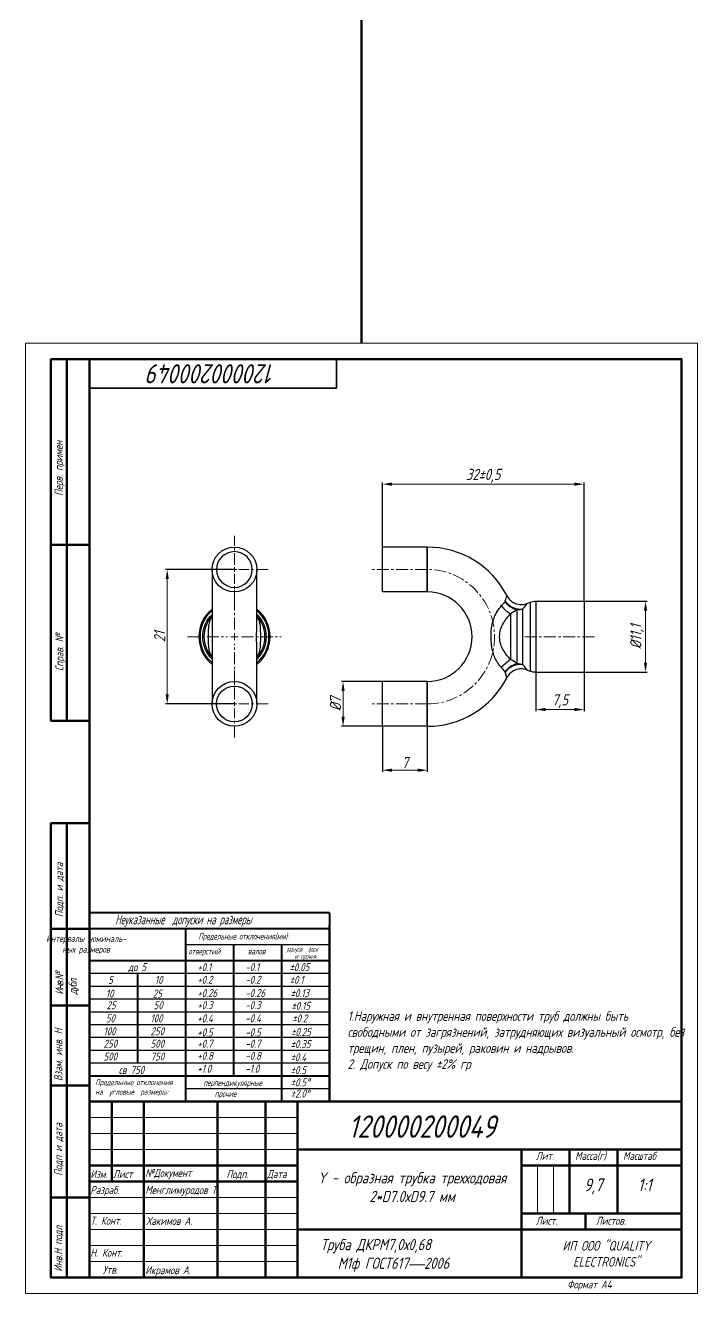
# Model space of a CAD drawing. Header units: millimetres. Extents: x 937859 to 970574, y 987894 to 996517.
# Drawn here: x 945110.8 to 945320.8, y 991224.1 to 991620.4 of the extents above; entities that cross this region are included whole.
import ezdxf

# ---------------------------------------------------------------- set-up
doc = ezdxf.new("R2010")
doc.units = ezdxf.units.MM
doc.header["$LTSCALE"] = 0.5
doc.linetypes.add('CENTER', pattern=[0.6, 0.375, -0.075, 0.075, -0.075])
doc.linetypes.add('K5LT_BASIC', pattern=[0])
doc.layers.add('DIM', color=4, linetype='Continuous')
doc.layers.add('MD_Видимые', color=7, linetype='Continuous', lineweight=25)
doc.layers.add('MD_Видимые тонкие', color=7, linetype='Continuous', lineweight=35)
doc.styles.get("Standard").update_dxf_attribs({"font": 'GOST_A.TTF', "oblique": 15})
doc.dimstyles.new('ГОСТ-1', dxfattribs={"dimtxt": 2.5, "dimasz": 3, "dimexe": 0.5, "dimexo": 0, "dimtad": 1, "dimzin": 0, "dimtxsty": 'Standard', "dimcen": 0.09, "dimadec": 0, "dimazin": 0, "dimtfac": 1, "dimtofl": 0, "dimtmove": 0, "dimatfit": 3, "dimfxl": 1, "dimtolj": 1, "dimtzin": 0, "dimlwd": 5, "dimarcsym": 0})

# ---------------------------------------------------------------- blocks, each defined once
blk = doc.blocks.new('*D420')
at = {"color": 0, "lineweight": -2, "transparency": 16777216}
for p, q in [((945222.29, 991457.35), (945222.29, 991477.52)), ((945285.29, 991440.47), (945285.29, 991477.52))]:
    blk.add_line(p, q, dxfattribs=at)
at = {"color": 0, "lineweight": 5, "transparency": 16777216}
blk.add_line((945225.29, 991477.02), (945282.29, 991477.02), dxfattribs=at)
for points in [[(945225.29, 991477.52), (945225.29, 991476.52), (945222.29, 991477.02)], [(945282.29, 991477.52), (945282.29, 991476.52), (945285.29, 991477.02)]]:
    blk.add_solid(points, dxfattribs=at)
at = {"layer": 'Defpoints', "color": 0, "lineweight": 5, "transparency": 16777216}
for p in [(945285.29, 991477.02), (945222.29, 991457.35), (945285.29, 991440.47)]:
    blk.add_point(p, dxfattribs=at)
at = {"color": 0, "lineweight": 5, "transparency": 16777216, "insert": (945253.79, 991479.66), "char_height": 3.5, "attachment_point": 5}
blk.add_mtext('\\A1;32%%P0,5', dxfattribs=at)
blk = doc.blocks.new('*U323')
at = {"color": 0, "linetype": 'CENTER', "lineweight": 5, "ltscale": 20, "transparency": 16777216}
for p, q in [((0, 1.4), (0, 10.5)), ((-10.5, 0), (-1.4, 0)), ((1.4, 0), (10.5, 0)), ((0, -10.5), (0, -1.4))]:
    blk.add_line(p, q, dxfattribs=at)
at = {"color": 0, "linetype": 'Continuous', "lineweight": 5, "ltscale": 20, "transparency": 16777216}
for p, q in [((-0.7, 0), (0.7, 0)), ((0, -0.7), (0, 0.7))]:
    blk.add_line(p, q, dxfattribs=at)
blk = doc.blocks.new('*U326')
at = {"color": 0, "linetype": 'CENTER', "lineweight": 5, "ltscale": 20, "transparency": 16777216}
for p, q in [((0, 1.4), (0, 10.5)), ((-10.5, 0), (-1.4, 0)), ((1.4, 0), (10.5, 0)), ((0, -10.5), (0, -1.4))]:
    blk.add_line(p, q, dxfattribs=at)
at = {"color": 0, "linetype": 'Continuous', "lineweight": 5, "ltscale": 20, "transparency": 16777216}
for p, q in [((-0.7, 0), (0.7, 0)), ((0, -0.7), (0, 0.7))]:
    blk.add_line(p, q, dxfattribs=at)
blk = doc.blocks.new('*U327')
at = {"color": 0, "linetype": 'CENTER', "lineweight": 5, "ltscale": 20, "transparency": 16777216}
for p, q in [((0, 2.224), (0, 14.62)), ((-14.62, 0), (-2.224, 0)), ((2.224, 0), (14.62, 0)), ((0, -14.62), (0, -2.224))]:
    blk.add_line(p, q, dxfattribs=at)
at = {"color": 0, "linetype": 'Continuous', "lineweight": 5, "ltscale": 20, "transparency": 16777216}
for p, q in [((-1.112, 0), (1.112, 0)), ((0, -1.112), (0, 1.112))]:
    blk.add_line(p, q, dxfattribs=at)
blk = doc.blocks.new('*U328')
at = {"color": 0, "linetype": 'CENTER', "lineweight": 5, "ltscale": 20, "transparency": 16777216}
blk.add_line((-11.02, 0), (11.02, 0), dxfattribs=at)
blk = doc.blocks.new('*D421')
at = {"color": 0, "lineweight": -2, "transparency": 16777216}
for p, q in [((945176.07, 991450.35), (945154.57, 991450.35)), ((945176.07, 991408.35), (945154.57, 991408.35))]:
    blk.add_line(p, q, dxfattribs=at)
at = {"color": 0, "lineweight": 5, "transparency": 16777216}
blk.add_line((945155.07, 991447.35), (945155.07, 991411.35), dxfattribs=at)
for points in [[(945154.57, 991447.35), (945155.57, 991447.35), (945155.07, 991450.35)], [(945154.57, 991411.35), (945155.57, 991411.35), (945155.07, 991408.35)]]:
    blk.add_solid(points, dxfattribs=at)
at = {"layer": 'Defpoints', "color": 0, "lineweight": 5, "transparency": 16777216}
for p in [(945176.07, 991450.35), (945155.07, 991408.35), (945176.07, 991408.35)]:
    blk.add_point(p, dxfattribs=at)
at = {"color": 0, "lineweight": 5, "transparency": 16777216, "insert": (945152.69, 991429.35), "char_height": 3.5, "attachment_point": 5, "rotation": 90}
blk.add_mtext('\\A1;21', dxfattribs=at)
blk = doc.blocks.new('*D422')
at = {"color": 0, "lineweight": -2, "transparency": 16777216}
for p, q in [((945222.29, 991401.43), (945222.29, 991387.13)), ((945236.29, 991401.35), (945236.29, 991387.13))]:
    blk.add_line(p, q, dxfattribs=at)
at = {"color": 0, "lineweight": 5, "transparency": 16777216}
blk.add_line((945225.29, 991387.63), (945233.29, 991387.63), dxfattribs=at)
for points in [[(945225.29, 991388.13), (945225.29, 991387.13), (945222.29, 991387.63)], [(945233.29, 991388.13), (945233.29, 991387.13), (945236.29, 991387.63)]]:
    blk.add_solid(points, dxfattribs=at)
at = {"layer": 'Defpoints', "color": 0, "lineweight": 5, "transparency": 16777216}
for p in [(945222.29, 991401.43), (945236.29, 991401.35), (945236.29, 991387.63)]:
    blk.add_point(p, dxfattribs=at)
at = {"color": 0, "lineweight": 5, "transparency": 16777216, "insert": (945229.29, 991390), "char_height": 3.5, "attachment_point": 5}
blk.add_mtext('\\A1;7 ', dxfattribs=at)
blk = doc.blocks.new('*D423')
at = {"color": 0, "lineweight": -2, "transparency": 16777216}
for p, q in [((945270.25, 991418.23), (945270.25, 991406.1)), ((945285.29, 991418.23), (945285.29, 991406.1))]:
    blk.add_line(p, q, dxfattribs=at)
at = {"color": 0, "lineweight": 5, "transparency": 16777216}
blk.add_line((945273.25, 991406.6), (945282.29, 991406.6), dxfattribs=at)
for points in [[(945273.25, 991407.1), (945273.25, 991406.1), (945270.25, 991406.6)], [(945282.29, 991407.1), (945282.29, 991406.1), (945285.29, 991406.6)]]:
    blk.add_solid(points, dxfattribs=at)
at = {"layer": 'Defpoints', "color": 0, "lineweight": 5, "transparency": 16777216}
for p in [(945270.25, 991418.23), (945285.29, 991418.23), (945285.29, 991406.6)]:
    blk.add_point(p, dxfattribs=at)
at = {"color": 0, "lineweight": 5, "transparency": 16777216, "insert": (945277.77, 991409.23), "char_height": 3.5, "attachment_point": 5}
blk.add_mtext('\\A1;7,5', dxfattribs=at)
blk = doc.blocks.new('*D424')
at = {"color": 0, "lineweight": -2, "transparency": 16777216}
for p, q in [((945285.29, 991440.47), (945304.98, 991440.47)), ((945285.29, 991418.23), (945304.98, 991418.23))]:
    blk.add_line(p, q, dxfattribs=at)
at = {"color": 0, "lineweight": 5, "transparency": 16777216}
blk.add_line((945304.48, 991437.47), (945304.48, 991421.23), dxfattribs=at)
for points in [[(945303.98, 991437.47), (945304.98, 991437.47), (945304.48, 991440.47)], [(945303.98, 991421.23), (945304.98, 991421.23), (945304.48, 991418.23)]]:
    blk.add_solid(points, dxfattribs=at)
at = {"layer": 'Defpoints', "color": 0, "lineweight": 5, "transparency": 16777216}
for p in [(945285.29, 991440.47), (945285.29, 991418.23), (945304.48, 991418.23)]:
    blk.add_point(p, dxfattribs=at)
at = {"color": 0, "lineweight": 5, "transparency": 16777216, "insert": (945301.84, 991429.35), "char_height": 3.5, "attachment_point": 5, "rotation": 90}
blk.add_mtext('\\A1;%%C11,1', dxfattribs=at)
blk = doc.blocks.new('*D425')
at = {"color": 0, "lineweight": -2, "transparency": 16777216}
for p, q in [((945222.29, 991415.35), (945209.51, 991415.35)), ((945222.29, 991401.35), (945209.51, 991401.35))]:
    blk.add_line(p, q, dxfattribs=at)
at = {"color": 0, "lineweight": 5, "transparency": 16777216}
blk.add_line((945210.01, 991412.35), (945210.01, 991404.35), dxfattribs=at)
for points in [[(945209.51, 991412.35), (945210.51, 991412.35), (945210.01, 991415.35)], [(945209.51, 991404.35), (945210.51, 991404.35), (945210.01, 991401.35)]]:
    blk.add_solid(points, dxfattribs=at)
at = {"layer": 'Defpoints', "color": 0, "lineweight": 5, "transparency": 16777216}
for p in [(945222.29, 991415.35), (945210.01, 991401.35), (945222.29, 991401.35)]:
    blk.add_point(p, dxfattribs=at)
at = {"color": 0, "lineweight": 5, "transparency": 16777216, "insert": (945207.63, 991408.35), "char_height": 3.5, "attachment_point": 5, "rotation": 90}
blk.add_mtext('\\A1;%%C7', dxfattribs=at)

msp = doc.modelspace()

# ---------------------------------------------------------------- linework, layer by layer
at = {"color": 1, "lineweight": 90}
msp.add_line((945215.756, 991521.079), (945215.756, 992017.59), dxfattribs=at)
at = {"lineweight": 5}
for p, q in [((945320.756, 991521.079), (945110.756, 991521.079)), ((945130.756, 991279.079), (945195.756, 991279.079)), ((945130.756, 991274.079), (945195.756, 991274.079)), ((945130.756, 991269.079), (945195.756, 991269.079)), ((945270.756, 991249.079), (945270.756, 991264.079)), ((945275.756, 991249.079), (945275.756, 991264.079)), ((945275.756, 991249.079), (945275.756, 991264.079)), ((945130.756, 991254.079), (945195.756, 991254.079)), ((945130.756, 991249.079), (945195.756, 991249.079)), ((945130.756, 991244.079), (945195.756, 991244.079)), ((945130.756, 991239.079), (945195.756, 991239.079)), ((945130.756, 991234.079), (945195.756, 991234.079))]:
    msp.add_line(p, q, dxfattribs=at)
at = {"lineweight": 50}
for p, q in [((945130.756, 991458.079), (945118.756, 991458.079)), ((945123.756, 991314.079), (945123.756, 991229.079)), ((945130.756, 991284.079), (945195.756, 991284.079)), ((945137.756, 991284.079), (945137.756, 991259.079)), ((945147.756, 991284.079), (945147.756, 991229.079)), ((945170.756, 991284.079), (945170.756, 991229.079)), ((945185.756, 991284.079), (945185.756, 991229.079)), ((945195.756, 991284.079), (945195.756, 991229.079)), ((945195.756, 991269.079), (945315.756, 991269.079)), ((945265.756, 991269.079), (945265.756, 991229.079)), ((945280.756, 991249.079), (945280.756, 991269.079)), ((945280.756, 991249.079), (945280.756, 991269.079)), ((945295.756, 991249.079), (945295.756, 991269.079)), ((945295.756, 991249.079), (945295.756, 991269.079)), ((945130.756, 991264.079), (945195.756, 991264.079)), ((945265.756, 991264.079), (945315.756, 991264.079)), ((945130.756, 991259.079), (945195.756, 991259.079)), ((945265.756, 991249.079), (945315.756, 991249.079)), ((945285.756, 991244.079), (945285.756, 991249.079)), ((945195.756, 991244.079), (945315.756, 991244.079))]:
    msp.add_line(p, q, dxfattribs=at)
at = {"linetype": 'CENTER', "lineweight": 5, "ltscale": 20}
for p, q in [((945236.29, 991450.346), (945218.79, 991450.346)), ((945236.29, 991408.346), (945218.79, 991408.346))]:
    msp.add_line(p, q, dxfattribs=at)
for p, q in [((945267.514, 991439.755), (945268.396, 991440.108)), ((945268.396, 991440.108), (945268.396, 991429.346)), ((945270.253, 991440.466), (945270.253, 991429.346)), ((945262.29, 991436.482), (945262.29, 991429.346)), ((945264.327, 991437.717), (945264.327, 991420.975)), ((945266.184, 991429.346), (945266.184, 991438.031)), ((945262.29, 991429.346), (945262.29, 991422.209)), ((945266.184, 991420.66), (945266.184, 991429.346)), ((945268.396, 991429.346), (945268.396, 991418.583)), ((945270.253, 991429.346), (945270.253, 991418.226)), ((945267.514, 991418.936), (945268.396, 991418.583)), ((945205.756, 991333.079), (945160.756, 991333.079)), ((945205.756, 991324.079), (945130.756, 991324.079)), ((945205.756, 991320.079), (945130.756, 991320.079)), ((945205.756, 991316.079), (945130.756, 991316.079)), ((945205.756, 991312.079), (945130.756, 991312.079)), ((945205.756, 991308.079), (945130.756, 991308.079)), ((945205.756, 991304.079), (945130.756, 991304.079)), ((945205.756, 991304.079), (945205.756, 991284.079)), ((945205.756, 991300.079), (945130.756, 991300.079)), ((945205.756, 991296.079), (945130.756, 991296.079)), ((945205.756, 991284.079), (945205.756, 991292.079)), ((945205.756, 991284.079), (945205.756, 991289.079)), ((945205.756, 991288.079), (945160.756, 991288.079)), ((945205.756, 991288.079), (945160.756, 991288.079)), ((945315.756, 991284.079), (945315.756, 991229.079))]:
    msp.add_line(p, q)
at = {"lineweight": 40}
for p, q in [((945130.756, 991343.079), (945130.756, 991284.079)), ((945205.756, 991343.079), (945130.756, 991343.079)), ((945205.756, 991343.079), (945205.756, 991284.079)), ((945205.756, 991338.079), (945130.756, 991338.079)), ((945160.756, 991338.079), (945160.756, 991284.079)), ((945175.756, 991333.079), (945175.756, 991292.079)), ((945190.756, 991333.079), (945190.756, 991284.079)), ((945205.756, 991328.079), (945130.756, 991328.079)), ((945145.756, 991324.079), (945145.756, 991296.079)), ((945205.756, 991292.079), (945130.756, 991292.079)), ((945205.756, 991284.079), (945130.756, 991284.079))]:
    msp.add_line(p, q, dxfattribs=at)
at = {"linetype": 'K5LT_BASIC', "lineweight": 40}
msp.add_line((945205.756, 991284.079), (945205.756, 991339.079), dxfattribs=at)
at = {"lineweight": 5}
msp.add_lwpolyline([(945110.756, 991521.079), (945320.756, 991521.079), (945320.756, 991224.079), (945110.756, 991224.079)], close=True, dxfattribs=at)
at = {"lineweight": 50}
for points in [[(945118.756, 991516.079), (945130.756, 991516.079), (945130.756, 991403.079), (945118.756, 991403.079)], [(945123.756, 991516.079), (945130.756, 991516.079), (945130.756, 991403.079), (945123.756, 991403.079)], [(945130.756, 991516.079), (945315.756, 991516.079), (945315.756, 991229.079), (945130.756, 991229.079)], [(945118.756, 991371.079), (945130.756, 991371.079), (945130.756, 991314.079), (945118.756, 991314.079)], [(945123.756, 991371.079), (945130.756, 991371.079), (945130.756, 991314.079), (945123.756, 991314.079)], [(945118.756, 991338.079), (945130.756, 991338.079), (945130.756, 991314.079), (945118.756, 991314.079)], [(945118.756, 991314.079), (945130.756, 991314.079), (945130.756, 991229.079), (945118.756, 991229.079)], [(945118.756, 991289.079), (945130.756, 991289.079), (945130.756, 991254.079), (945118.756, 991254.079)], [(945130.756, 991284.079), (945315.756, 991284.079), (945315.756, 991229.079), (945130.756, 991229.079)]]:
    msp.add_lwpolyline(points, close=True, dxfattribs=at)
at = {"lineweight": 35, "ltscale": 10}
msp.add_lwpolyline([(945130.756, 991516.079), (945207.918, 991516.079), (945207.918, 991507.065), (945130.756, 991507.065)], close=True, dxfattribs=at)
at = {"linetype": 'CENTER', "lineweight": 5, "ltscale": 20}
msp.add_arc((945236.29, 991429.346), 21, 270, 90, dxfattribs=at)
at = {"extrusion": (0, 0, -1)}
for centre, start, end in [((-945270.253, 991435.466), 68.19859, 90), ((-945270.253, 991423.226), 270, 291.80141)]:
    msp.add_arc(centre, 5, start, end, dxfattribs=at)
for radius, start, end in [(11.12, 129.01298, 180), (10.762, 130.57279, 180), (9.52, 137.33207, 180), (11.12, 0, 50.98702), (10.762, 0, 49.42721), (9.52, 0, 42.66793), (11.12, 180, 230.98702), (10.762, 180, 229.42721), (9.52, 180, 222.66793), (9.52, 317.33207, 0), (11.12, 309.01298, 0), (10.762, 310.57279, 0)]:
    msp.add_arc((945176.069, 991429.346), radius, start, end)
at = {"extrusion": (0, -2.22045e-16, -1)}
for start, end in [(0, 44.87295), (135.12705, 180), (315.12705, 0), (180, 224.87295)]:
    msp.add_arc((-945176.069, 991429.346), 9.878, start, end, dxfattribs=at)
at = {"extrusion": (0, 0, -1)}
for centre, major_axis, ratio, start_param, end_param in [((945262.29, 991440.23), (-3.164, 3.871), 0.5826038, 4.0931764, 4.883793), ((945264.327, 991442.113), (4.596, -4.482), 0.7975223, 1.7810108, 1.7810289), ((945264.327, 991442.113), (-3.58, 3.491), 0.7975236, 4.0514174, 5.0129541), ((945264.327, 991442.113), (-5, 0), 0.8793191, 4.3318826, 4.712389), ((945262.29, 991418.461), (3.164, 3.871), 0.5826038, 4.5409849, 5.3316015), ((945264.327, 991416.578), (3.58, 3.491), 0.7975236, 4.4118239, 5.3733606), ((945264.327, 991416.578), (5, 0), 0.8793191, 4.712389, 5.0928954)]:
    msp.add_ellipse(centre, major_axis=major_axis, ratio=ratio, start_param=start_param, end_param=end_param, dxfattribs=at)
for centre, major_axis, ratio, start_param, end_param in [((945264.327, 991442.113), (-5.528, 3.265), 0.7581267, 1.1744227, 1.1744439), ((945264.327, 991442.113), (4.305, -2.543), 0.7581244, 4.2252113, 5.5380621), ((945264.327, 991416.578), (-4.305, -2.543), 0.7581244, 3.8867159, 5.1995666)]:
    msp.add_ellipse(centre, major_axis=major_axis, ratio=ratio, start_param=start_param, end_param=end_param)
for points, knots in [([(945256.249, 991429.346), (945256.249, 991430.511), (945256.325, 991431.612), (945256.513, 991432.735), (945256.626, 991433.404), (945256.777, 991434.047), (945256.974, 991434.672), (945257.06, 991434.945), (945257.157, 991435.215), (945257.266, 991435.482), (945257.323, 991435.624), (945257.384, 991435.765), (945257.448, 991435.906), (945257.54, 991436.108), (945257.638, 991436.309), (945257.742, 991436.508), (945257.794, 991436.607), (945257.847, 991436.706), (945257.902, 991436.805), (945257.929, 991436.854), (945257.957, 991436.903), (945257.985, 991436.952), (945258.014, 991437.001), (945258.044, 991437.053), (945258.071, 991437.099), (945258.508, 991437.838), (945259.01, 991438.515), (945259.528, 991439.074)], [0.50013734, 0.50013734, 0.50013734, 0.50013734, 0.65677199, 0.65677199, 0.65677199, 0.75006867, 0.75006867, 0.75006867, 0.79082719, 0.79082719, 0.79082719, 0.8125515, 0.8125515, 0.8125515, 0.84379292, 0.84379292, 0.84379292, 0.85941363, 0.85941363, 0.85941363, 0.86722398, 0.86722398, 0.86722398, 0.87503434, 0.87503434, 0.87503434, 1, 1, 1, 1]), ([(945260.608, 991440.42), (945260.884, 991441.204), (945261.082, 991441.763), (945261.165, 991441.998), (945261.193, 991442.077), (945261.207, 991442.117), (945261.207, 991442.117)], [0, 0, 0, 0, 0.374897, 0.374897, 0.374897, 0.49985642, 0.49985642, 0.49985642, 0.49985642]), ([(945261.207, 991442.117), (945261.454, 991441.636), (945261.783, 991441.191), (945262.559, 991440.436), (945263.015, 991440.118), (945263.993, 991439.652), (945264.528, 991439.497), (945265.603, 991439.369), (945266.159, 991439.394), (945266.97, 991439.565), (945267.247, 991439.649), (945267.514, 991439.755)], [0, 0, 0, 0, 2.0580845, 2.0580845, 4.1223927, 4.1223927, 6.1864757, 6.1864757, 8.2505666, 8.2505666, 9.3450964, 9.3450964, 9.3450964, 9.3450964]), ([(945266.184, 991438.031), (945266.39, 991438.292), (945266.575, 991438.529), (945266.737, 991438.737), (945266.898, 991438.944), (945267.036, 991439.124), (945267.149, 991439.272), (945267.153, 991439.277), (945267.153, 991439.277), (945267.153, 991439.278), (945267.167, 991439.295), (945267.203, 991439.343), (945267.253, 991439.409), (945267.278, 991439.442), (945267.306, 991439.479), (945267.335, 991439.517), (945267.35, 991439.536), (945267.364, 991439.556), (945267.379, 991439.575), (945267.387, 991439.586), (945267.395, 991439.597), (945267.403, 991439.607), (945267.409, 991439.614), (945267.413, 991439.62), (945267.419, 991439.628), (945267.42, 991439.629), (945267.42, 991439.63), (945267.421, 991439.63), (945267.47, 991439.696), (945267.509, 991439.748), (945267.513, 991439.755), (945267.514, 991439.755), (945267.514, 991439.755), (945267.514, 991439.755), (945267.514, 991439.755), (945267.514, 991439.755), (945267.514, 991439.755)], [0, 0, 0, 0, 0.125, 0.125, 0.125, 0.24902344, 0.24902344, 0.24902344, 0.25296021, 0.25296021, 0.25296021, 0.3139801, 0.3139801, 0.3139801, 0.34449005, 0.34449005, 0.34449005, 0.35974503, 0.35974503, 0.35974503, 0.36859696, 0.36859696, 0.36859696, 0.37439934, 0.37439934, 0.37439934, 0.375, 0.375, 0.375, 0.4921875, 0.4921875, 0.4921875, 0.5, 0.5, 0.5, 0.5003016, 0.5003016, 0.5003016, 0.5003016]), ([(945169.069, 991435.729), (945168.601, 991435.108), (945168.293, 991434.391), (945167.996, 991432.987), (945167.937, 991432.342), (945167.879, 991430.939), (945167.876, 991430.15), (945167.876, 991429.357), (945167.876, 991429.351), (945167.876, 991429.346)], [0.07541944, 0.07541944, 0.07541944, 0.07541944, 0.25, 0.25, 0.375, 0.375, 0.5, 0.5, 0.50087991, 0.50087991, 0.50087991, 0.50087991]), ([(945184.263, 991429.346), (945184.263, 991430.128), (945184.26, 991430.91), (945184.203, 991432.329), (945184.145, 991432.972), (945183.849, 991434.38), (945183.542, 991435.102), (945183.069, 991435.73)], [0.50087998, 0.50087998, 0.50087998, 0.50087998, 0.625, 0.625, 0.75, 0.75, 0.9251294, 0.9251294, 0.9251294, 0.9251294]), ([(945258.898, 991429.346), (945258.898, 991430.128), (945259.018, 991430.91), (945259.438, 991432.329), (945259.733, 991432.972), (945260.738, 991434.732), (945261.562, 991435.702), (945262.29, 991436.482)], [0.50087998, 0.50087998, 0.50087998, 0.50087998, 0.625, 0.625, 0.75, 0.75, 1, 1, 1, 1]), ([(945169.07, 991433.972), (945169.069, 991433.578), (945169.077, 991433.178), (945169.086, 991432.769), (945169.112, 991431.663), (945169.145, 991430.583), (945169.147, 991429.436), (945169.147, 991429.415), (945169.147, 991429.392), (945169.147, 991429.371), (945169.147, 991429.363), (945169.147, 991429.356), (945169.147, 991429.349), (945169.147, 991429.322), (945169.147, 991429.291), (945169.147, 991429.262), (945169.145, 991428.128), (945169.112, 991427.052), (945169.087, 991425.957), (945169.082, 991425.737), (945169.077, 991425.52), (945169.074, 991425.305), (945169.071, 991425.108), (945169.07, 991424.913), (945169.07, 991424.72)], [0.28429473, 0.28429473, 0.28429473, 0.28429473, 0.34145983, 0.34145983, 0.34145983, 0.49609375, 0.49609375, 0.49609375, 0.49895742, 0.49895742, 0.49895742, 0.5, 0.5, 0.5, 0.50390625, 0.50390625, 0.50390625, 0.65681766, 0.65681766, 0.65681766, 0.6875, 0.6875, 0.6875, 0.71567815, 0.71567815, 0.71567815, 0.71567815]), ([(945182.991, 991429.346), (945182.992, 991430.511), (945183.025, 991431.612), (945183.052, 991432.735), (945183.062, 991433.157), (945183.069, 991433.569), (945183.069, 991433.972)], [0.50013734, 0.50013734, 0.50013734, 0.50013734, 0.65677199, 0.65677199, 0.65677199, 0.715635, 0.715635, 0.715635, 0.715635]), ([(945167.876, 991429.346), (945167.876, 991428.563), (945167.879, 991427.781), (945167.907, 991427.074), (945167.936, 991426.363), (945167.994, 991425.72), (945168.117, 991425.133), (945168.289, 991424.311), (945168.597, 991423.589), (945169.069, 991422.962)], [0.50087991, 0.50087991, 0.50087991, 0.50087991, 0.625, 0.625, 0.625, 0.75, 0.75, 0.75, 0.9251294, 0.9251294, 0.9251294, 0.9251294]), ([(945183.069, 991424.72), (945183.069, 991425.114), (945183.062, 991425.514), (945183.053, 991425.923), (945183.047, 991426.163), (945183.041, 991426.419), (945183.035, 991426.655), (945183.013, 991427.523), (945182.992, 991428.4), (945182.991, 991429.321), (945182.991, 991429.329), (945182.991, 991429.337), (945182.991, 991429.346)], [0.28431975, 0.28431975, 0.28431975, 0.28431975, 0.34145976, 0.34145976, 0.34145976, 0.37510301, 0.37510301, 0.37510301, 0.49901509, 0.49901509, 0.49901509, 0.50013734, 0.50013734, 0.50013734, 0.50013734]), ([(945183.069, 991422.962), (945183.538, 991423.584), (945183.846, 991424.301), (945184.143, 991425.704), (945184.202, 991426.35), (945184.26, 991427.753), (945184.262, 991428.541), (945184.263, 991429.335), (945184.263, 991429.34), (945184.263, 991429.346)], [0.07541944, 0.07541944, 0.07541944, 0.07541944, 0.25, 0.25, 0.375, 0.375, 0.5, 0.5, 0.50087994, 0.50087994, 0.50087994, 0.50087994]), ([(945259.528, 991419.617), (945259.268, 991419.898), (945259.012, 991420.207), (945258.767, 991420.537), (945258.645, 991420.702), (945258.525, 991420.873), (945258.409, 991421.048), (945258.352, 991421.135), (945258.294, 991421.224), (945258.238, 991421.314), (945258.21, 991421.358), (945258.182, 991421.404), (945258.155, 991421.449), (945258.127, 991421.494), (945258.101, 991421.537), (945258.072, 991421.586), (945257.764, 991422.106), (945257.496, 991422.642), (945257.273, 991423.19), (945257.162, 991423.463), (945257.063, 991423.74), (945256.974, 991424.02), (945256.779, 991424.637), (945256.63, 991425.269), (945256.519, 991425.923), (945256.478, 991426.163), (945256.441, 991426.419), (945256.411, 991426.655), (945256.302, 991427.523), (945256.25, 991428.4), (945256.249, 991429.321), (945256.249, 991429.329), (945256.249, 991429.337), (945256.249, 991429.346)], [0, 0, 0, 0, 0.06251717, 0.06251717, 0.06251717, 0.09377575, 0.09377575, 0.09377575, 0.10940504, 0.10940504, 0.10940504, 0.11721969, 0.11721969, 0.11721969, 0.12503434, 0.12503434, 0.12503434, 0.20856613, 0.20856613, 0.20856613, 0.25006867, 0.25006867, 0.25006867, 0.34145976, 0.34145976, 0.34145976, 0.37510301, 0.37510301, 0.37510301, 0.49901509, 0.49901509, 0.49901509, 0.50013734, 0.50013734, 0.50013734, 0.50013734]), ([(945262.29, 991422.209), (945261.568, 991422.983), (945260.747, 991423.948), (945259.741, 991425.704), (945259.444, 991426.35), (945259.024, 991427.753), (945258.899, 991428.541), (945258.898, 991429.335), (945258.898, 991429.34), (945258.898, 991429.346)], [0, 0, 0, 0, 0.25, 0.25, 0.375, 0.375, 0.5, 0.5, 0.50087994, 0.50087994, 0.50087994, 0.50087994]), ([(945259.528, 991419.617), (945259.814, 991419.308), (945260.065, 991419.001), (945260.283, 991418.713), (945260.401, 991418.559), (945260.509, 991418.411), (945260.608, 991418.272)], [0, 0, 0, 0, 0.6508782, 0.6508782, 0.6508782, 1, 1, 1, 1]), ([(945267.514, 991418.936), (945267.012, 991419.137), (945266.471, 991419.256), (945265.391, 991419.316), (945264.838, 991419.256), (945263.794, 991418.965), (945263.289, 991418.731), (945262.394, 991418.121), (945261.991, 991417.737), (945261.492, 991417.075), (945261.338, 991416.83), (945261.207, 991416.574)], [0, 0, 0, 0, 2.0580845, 2.0580845, 4.1223927, 4.1223927, 6.1864756, 6.1864756, 8.2505666, 8.2505666, 9.3449534, 9.3449534, 9.3449534, 9.3449534]), ([(945267.514, 991418.936), (945267.514, 991418.936), (945267.514, 991418.936), (945267.514, 991418.936), (945267.514, 991418.936), (945267.482, 991418.979), (945267.421, 991419.061), (945267.39, 991419.101), (945267.352, 991419.152), (945267.307, 991419.211), (945267.285, 991419.241), (945267.26, 991419.273), (945267.234, 991419.307), (945267.221, 991419.324), (945267.208, 991419.342), (945267.194, 991419.36), (945267.186, 991419.371), (945267.178, 991419.382), (945267.169, 991419.393), (945267.164, 991419.4), (945267.158, 991419.408), (945267.152, 991419.416), (945267.152, 991419.416), (945267.151, 991419.416), (945267.151, 991419.416), (945267.14, 991419.432), (945267.106, 991419.476), (945267.041, 991419.561), (945267.008, 991419.603), (945266.968, 991419.656), (945266.917, 991419.722), (945266.892, 991419.754), (945266.864, 991419.791), (945266.833, 991419.83), (945266.815, 991419.854), (945266.796, 991419.878), (945266.776, 991419.904), (945266.763, 991419.921), (945266.75, 991419.937), (945266.735, 991419.957), (945266.734, 991419.959), (945266.733, 991419.96), (945266.732, 991419.961), (945266.575, 991420.164), (945266.392, 991420.397), (945266.184, 991420.66)], [0.4998711, 0.4998711, 0.4998711, 0.4998711, 0.5, 0.5, 0.5, 0.625, 0.625, 0.625, 0.6875, 0.6875, 0.6875, 0.71875, 0.71875, 0.71875, 0.734375, 0.734375, 0.734375, 0.74365262, 0.74365262, 0.74365262, 0.74963766, 0.74963766, 0.74963766, 0.75, 0.75, 0.75, 0.8125, 0.8125, 0.8125, 0.84375, 0.84375, 0.84375, 0.859375, 0.859375, 0.859375, 0.86856639, 0.86856639, 0.86856639, 0.87453428, 0.87453428, 0.87453428, 0.875, 0.875, 0.875, 1, 1, 1, 1]), ([(945261.207, 991416.574), (945261.207, 991416.574), (945261.193, 991416.615), (945261.165, 991416.693), (945261.082, 991416.928), (945260.885, 991417.486), (945260.608, 991418.272)], [0.49983841, 0.49983841, 0.49983841, 0.49983841, 0.62487412, 0.62487412, 0.62487412, 1, 1, 1, 1])]:
    msp.add_open_spline(points, degree=3, knots=knots)
for points in [[(945260.608, 991440.42), (945260.322, 991440.018), (945259.971, 991439.553), (945259.528, 991439.074)], [(945267.514, 991439.755), (945267.514, 991439.755), (945267.514, 991439.755), (945267.514, 991439.755)], [(945264.327, 991437.717), (945263.761, 991437.337), (945263.082, 991436.907), (945262.29, 991436.482)], [(945169.07, 991433.972), (945169.07, 991433.972), (945169.07, 991433.972), (945169.07, 991433.972)], [(945256.775, 991433.978), (945256.775, 991433.977), (945256.775, 991433.977), (945256.775, 991433.976)], [(945264.327, 991420.975), (945263.782, 991421.341), (945263.105, 991421.772), (945262.29, 991422.209)], [(945267.514, 991418.936), (945267.514, 991418.936), (945267.514, 991418.936), (945267.514, 991418.936)]]:
    msp.add_open_spline(points, degree=3)
at = {"layer": 'MD_Видимые'}
for p, q in [((945222.29, 991450.346), (945222.29, 991457.346)), ((945236.29, 991457.346), (945222.29, 991457.346)), ((945222.29, 991443.346), (945222.29, 991450.346)), ((945236.29, 991443.346), (945222.29, 991443.346)), ((945270.253, 991440.466), (945285.29, 991440.466)), ((945285.29, 991440.466), (945285.29, 991429.346)), ((945285.29, 991429.346), (945285.29, 991418.226)), ((945222.29, 991408.346), (945222.29, 991415.346)), ((945236.29, 991415.346), (945222.29, 991415.346)), ((945270.253, 991418.226), (945285.29, 991418.226)), ((945222.29, 991401.346), (945222.29, 991408.346)), ((945236.29, 991401.346), (945222.29, 991401.346))]:
    msp.add_line(p, q, dxfattribs=at)
at = {"layer": 'MD_Видимые', "extrusion": (1, -2.22045e-16, 2.96762e-13)}
for p, q in [((945169.069, 991450.346), (945169.069, 991433.972)), ((945183.069, 991433.972), (945183.069, 991450.346)), ((945169.069, 991424.72), (945169.069, 991408.346)), ((945183.069, 991408.346), (945183.069, 991424.72))]:
    msp.add_line(p, q, dxfattribs=at)
at = {"layer": 'MD_Видимые', "extrusion": (0, -2.22045e-16, -1)}
for centre, radius, start, end in [((-945176.069, 991450.346), 7, 0, 180), ((-945176.069, 991450.346), 7, 180, 0), ((-945176.069, 991408.346), 7, 0, 180), ((-945176.069, 991408.346), 5.58, 0, 180), ((-945176.069, 991408.346), 7, 180, 0), ((-945176.069, 991408.346), 5.58, 180, 0)]:
    msp.add_arc(centre, radius, start, end, dxfattribs=at)
at = {"layer": 'MD_Видимые'}
for centre, radius, start, end in [((945176.069, 991450.346), 5.58, 0, 180), ((945236.29, 991429.346), 28, 27.13717, 90), ((945176.069, 991450.346), 5.58, 180, 0), ((945236.29, 991429.346), 14, 0, 90), ((945236.29, 991429.346), 14, 270, 0), ((945236.29, 991429.346), 28, 270, 332.86283)]:
    msp.add_arc(centre, radius, start, end, dxfattribs=at)
at = {"layer": 'MD_Видимые тонкие'}
for p, q in [((945236.29, 991450.346), (945236.29, 991457.346)), ((945236.29, 991443.346), (945236.29, 991450.346)), ((945236.29, 991408.346), (945236.29, 991415.346)), ((945236.29, 991401.346), (945236.29, 991408.346))]:
    msp.add_line(p, q, dxfattribs=at)

# ---------------------------------------------------------------- block references
at = {"linetype": 'CENTER', "lineweight": 5, "ltscale": 20, "extrusion": (0, -2.22045e-16, -1)}
for name, p in [('*U323', (-945176.069, 991450.346)), ('*U326', (-945176.069, 991408.346))]:
    msp.add_blockref(name, p, dxfattribs=at)
at = {"linetype": 'CENTER', "lineweight": 5, "ltscale": 20}
for name, p in [('*U327', (945176.069, 991429.346)), ('*U328', (945277.771, 991429.346))]:
    msp.add_blockref(name, p, dxfattribs=at)

# ---------------------------------------------------------------- texts
at = {"attachment_point": 1}
for s, width, gutter_width, insert, char_height, rotation in [('120000200049', 101.02573, 0.277, (945188.799, 991508.509), 6, 180), ('Взам. инв. Н', 22.53419, 0.0936, (945119.793, 991290.504), 2.5, 90), ('Подп и дата', 23.06588, 0.0936, (945119.793, 991260.899), 2.5, 90), ('Инв.Н подл', 27.20805, 0.0936, (945119.776, 991230.933), 2.5, 90)]:
    msp.add_mtext_dynamic_manual_height_columns(s, width=width, gutter_width=gutter_width, heights=[0], dxfattribs=dict(at, insert=insert, char_height=char_height, rotation=rotation))
for s, width, gutter_width, insert, char_height in [('{\\W0.8;Неуказанные  допуски на размеры}', 62.68743, 0.0225, (945138.837, 991342.479), 3), ('\\pxqc;{\\W0.9;Интервалы номиналь-\\Pных размеров}', 32.84824, 0.0225, (945113.292, 991335.989), 2), ('{\\W0.8;Предельные отклонения(мм):}', 39.37922, 0.0225, (945164.8, 991336.731), 2), ('{\\W0.6;радиусов  , фасок}', 9.33538, 0.0225, (945192.366, 991332.386), 1.5), ('{\\W0.8;валов}', 0.24687, 0.0225, (945180.262, 991332.07), 2), ('{\\W0.8;и прочих}', 20.39974, 0.0225, (945194.887, 991330.242), 1.5), ('до 5', 8.87794, 0.0225, (945142.834, 991327.345), 2.5), ('+0.1', 8.87794, 0.0225, (945164.451, 991327.345), 2.5), ('-0.1', 8.87794, 0.0225, (945179.451, 991327.345), 2.5), ('%%P0.05', 8.87794, 0.0225, (945193.256, 991327.345), 2.5), ('5', 8.87794, 0.0225, (945136.6, 991323.363), 2.5), ('10', 8.87794, 0.0225, (945151.209, 991323.363), 2.5), ('+0.2', 8.87794, 0.0225, (945164.451, 991323.417), 2.5), ('-0.2', 8.87794, 0.0225, (945179.451, 991323.417), 2.5), ('%%P0.1', 8.87794, 0.0225, (945193.304, 991323.4), 2.5), ('10', 8.87794, 0.0225, (945135.888, 991319.078), 2.5), ('25', 8.87794, 0.0225, (945150.564, 991319.078), 2.5), ('+0.26', 8.87794, 0.0225, (945164.451, 991319.248), 2.5), ('-0.26', 8.87794, 0.0225, (945179.451, 991319.248), 2.5), ('%%P0.13', 8.87794, 0.0225, (945193.588, 991319.207), 2.5), ('25', 8.87794, 0.0225, (945136.113, 991315.449), 2.5), ('50', 8.87794, 0.0225, (945150.818, 991315.449), 2.5), ('+0.3', 8.87794, 0.0225, (945164.451, 991315.461), 2.5), ('-0.3', 8.87794, 0.0225, (945179.451, 991315.461), 2.5), ('%%P0.15', 8.87794, 0.0225, (945193.842, 991315.26), 2.5), ('50', 8.87794, 0.0225, (945135.871, 991311.345), 2.5), ('100', 8.87794, 0.0225, (945149.844, 991311.345), 2.5), ('+0.4', 8.87794, 0.0225, (945164.451, 991311.345), 2.5), ('-0.4', 8.87794, 0.0225, (945179.451, 991311.345), 2.5), ('%%P0.2', 8.87794, 0.0225, (945194.094, 991311.319), 2.5), ('100', 8.87794, 0.0225, (945135.169, 991307.309), 2.5), ('250', 8.87794, 0.0225, (945149.844, 991307.309), 2.5), ('+0.5', 8.87794, 0.0225, (945164.451, 991306.978), 2.5), ('-0.5', 8.87794, 0.0225, (945179.451, 991306.978), 2.5), ('%%P0.25', 8.87794, 0.0225, (945193.706, 991307.083), 2.5), ('250', 8.87794, 0.0225, (945135.169, 991303.423), 2.5), ('500', 8.87794, 0.0225, (945149.844, 991303.423), 2.5), ('+0.7', 8.87794, 0.0225, (945164.451, 991303.422), 2.5), ('-0.7', 8.87794, 0.0225, (945179.451, 991303.422), 2.5), ('%%P0.35', 8.87794, 0.0225, (945193.597, 991303.292), 2.5), ('500', 8.87794, 0.0225, (945135.169, 991299.423), 2.5), ('750', 8.87794, 0.0225, (945149.844, 991299.423), 2.5), ('+0.8', 8.87794, 0.0225, (945164.451, 991299.62), 2.5), ('-0.8', 8.87794, 0.0225, (945179.451, 991299.62), 2.5), ('%%P0.4', 8.87794, 0.0225, (945193.597, 991299.192), 2.5), (' св 750', 32.91549, 0.0225, (945138.616, 991295.223), 2.5), ('+1.0', 8.87794, 0.0225, (945164.451, 991295.62), 2.5), ('-1.0', 8.87794, 0.0225, (945179.451, 991295.62), 2.5), ('%%P0.5', 8.87794, 0.0225, (945193.597, 991295.192), 2.5), ('{\\W0.9;Предельные отклонения\\Pна  угловые  размеры:}', 32.29887, 0.0225, (945132.577, 991291.015), 1.8), ('%%P0.5%%D', 8.87794, 0.0225, (945193.622, 991291.345), 2.5), ('%%P2.0%%D', 8.87794, 0.0225, (945193.622, 991287.84), 2.5), ('120000200049', 127.04654, 0.277, (945211.659, 991279.782), 7), ('Лит.', 0.05965, 0.0936, (945270.226, 991268.372), 2.5), ('Масса(г)', 0.08342, 0.0936, (945282.465, 991268.372), 2.5), ('Масштаб', 0.05965, 0.0936, (945297.443, 991268.372), 2.5), ('Изм.', 0.02019, 0.0936, (945131.048, 991262.686), 2.5), ('Лист', 0.02019, 0.0936, (945138.139, 991262.686), 2.5), ('№Документ', 0.179, 0.0936, (945148.196, 991263.022), 2.5), ('Подп.', 0.02019, 0.0936, (945173.596, 991262.686), 2.5), ('Дата', 0.02019, 0.0936, (945186.265, 991262.686), 2.5), ('\\pxqc;Y - образная трубка трехходовая 2*D7.0хD9.7 мм', 66.93468, 0.277, (945198.104, 991262.027), 3.5), ('Разраб.', 0.02019, 0.0936, (945131.048, 991257.72), 2.5), ('Менглимуродов Т.', 33.19273, 0.0936, (945148.23, 991257.72), 2.5), ('9,7', 11.32981, 0.0936, (945285.293, 991260.057), 4), ('1:1', 0.19592, 0.0936, (945302.08, 991260.057), 4), ('Т. Конт.', 12.98856, 0.0936, (945131.048, 991248.111), 2.5), ('{\\fGOST type A|b0|i0|c204|p34;Хакимов А.}', 21.48823, 0.0936, (945148.533, 991248.041), 2.5), ('Лист.', 0.05965, 0.0936, (945270.226, 991248.098), 2.5), ('Листов.', 0.05965, 0.0936, (945288.961, 991248.098), 2.5), ('\\pxqc;ИП ООО "QUALITY \\PELECTRONICS"', 30.17947, 0.187, (945277.137, 991240.521), 3), ('Н. Конт.', 14.26571, 0.0936, (945131.048, 991238.111), 2.5), ('Утв.', 0.05244, 0.0936, (945134.926, 991232.81), 2.5), ('Икрамов А.', 34.8029, 0.0936, (945148.23, 991232.659), 2.5), ('Формат А4', 34.3482, 0.0936, (945279.996, 991228.187), 2.5)]:
    msp.add_mtext_dynamic_manual_height_columns(s, width=width, gutter_width=gutter_width, heights=[0], dxfattribs=dict(at, insert=insert, char_height=char_height))
at = {"lineweight": 40, "char_height": 2, "attachment_point": 1}
for s, width, insert in [('{\\W0.8;отверстий}', 0.29032, (945161.713, 991332.053)), ('{\\W0.8;перпендикулярные}', 8.87794, (945166.337, 991290.962)), ('{\\W0.8;прочие}', 8.87794, (945169.888, 991287.533))]:
    msp.add_mtext_dynamic_manual_height_columns(s, width=width, gutter_width=0.0225, heights=[0], dxfattribs=dict(at, insert=insert))
at = {"attachment_point": 1}
for s, insert, char_height, width in [('1.Наружная и внутренная поверхности труб должны быть свободными от загрязнений, затрудняющих визуальный осмотр, без трещин, плен, пузырей, раковин и надрывов.\\P2. Допуск по весу ±2% гр', (945211.423, 991312.32), 3, 106.72154), ('Труба ДКРМ7,0х0,68\\P   M1ф ГОСТ617{\\fArial|b0|i0|c0|p34;—}2006 ', (945202.952, 991241.153), 3.5, 67.19986)]:
    msp.add_mtext(s, dxfattribs=dict(at, insert=insert, char_height=char_height, width=width))
at = {"layer": 'DIM', "color": 250, "linetype": 'CENTER', "ltscale": 0.25, "char_height": 2.5, "attachment_point": 1, "rotation": 90}
for s, width, insert in [('{\\C0;Перв. примен}', 27.40587, (945119.907, 991473.353)), ('\\pxt1;{\\C0;Справ. №}', 13.86744, (945120.142, 991418.602)), ('{\\C0;Подп. и дата}', 33.33572, (945120.05, 991341.723)), ('{\\T0.85;\\C0;Инв.№ дубл.}', 0.17972, (945120.122, 991317.498))]:
    msp.add_mtext_dynamic_manual_height_columns(s, width=width, gutter_width=0.449, heights=[0], dxfattribs=dict(at, insert=insert))

# ---------------------------------------------------------------- dimensions: what is measured, and where the dimension line sits
at = {"lineweight": 5}
for base, p1, p2, text, picture, middle in [((945285.29, 991477.019), (945222.29, 991457.346), (945285.29, 991440.466), '32%%P0,5', '*D420', (945253.79, 991479.657)), ((945285.29, 991406.595), (945270.253, 991418.226), (945285.29, 991418.226), '7,5', '*D423', (945277.771, 991409.234)), ((945236.29, 991387.627), (945222.29, 991401.434), (945236.29, 991401.346), '7 ', '*D422', (945229.29, 991390.003))]:
    dim = msp.add_linear_dim(base=base, p1=p1, p2=p2, text=text, dimstyle='ГОСТ-1', override={"dimtxt": 3.5}, dxfattribs=at)
    dim.commit()
    dim.dimension.update_dxf_attribs({"geometry": picture, "text_midpoint": middle})
for base, p1, p2, text, picture, middle in [((945155.066, 991408.346), (945176.069, 991450.346), (945176.069, 991408.346), '21', '*D421', (945152.69, 991429.346)), ((945304.484, 991418.226), (945285.29, 991440.466), (945285.29, 991418.226), '%%C11,1', '*D424', (945301.845, 991429.346)), ((945210.01, 991401.346), (945222.29, 991415.346), (945222.29, 991401.346), '%%C7', '*D425', (945207.633, 991408.346))]:
    dim = msp.add_linear_dim(base=base, p1=p1, p2=p2, angle=90, text=text, dimstyle='ГОСТ-1', override={"dimtxt": 3.5}, dxfattribs=at)
    dim.commit()
    dim.dimension.update_dxf_attribs({"geometry": picture, "text_midpoint": middle})

doc.saveas('drawing.dxf')
